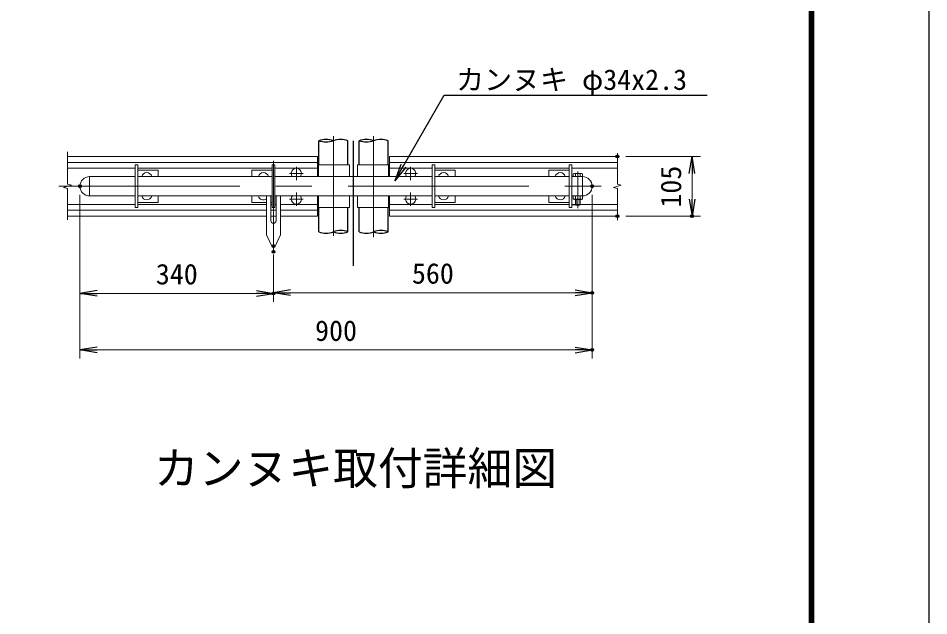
# Model space of a CAD drawing. Units: millimetres, scale not verified, with parts at other scales. Extents: x -6300 to 6300, y -4455 to 4455.
# Drawn here: x 3100 to 6300, y 259 to 2357 of the extents above; entities that cross this region are included whole.
import ezdxf
from ezdxf.enums import TextEntityAlignment as Align

# ---------------------------------------------------------------- set-up
doc = ezdxf.new("R2010")
doc.units = ezdxf.units.MM
doc.header["$LTSCALE"] = 20
doc.header["$PDMODE"] = 32
doc.header["$PDSIZE"] = 10
doc.linetypes.add('USER1', pattern=[50.8, 31.75, -6.35, 6.35, -6.35])
for name, color, linetype, lineweight in [('0-0_D-TTL-TXT', 7, 'Continuous', 25), ('0-1_D-STR-TXT', 7, 'Continuous', 25), ('0-2_D-STR3', 3, 'Continuous', 13), ('0-3_D-STR1', 1, 'Continuous', 25), ('0-4_D-BMK', 2, 'USER1', 13), ('0-9_D-STR-DIM', 7, 'Continuous', 13), ('0-F_7詳細', 7, 'Continuous', 25), ('1-0_D-TTL', 7, 'Continuous', 25)]:
    doc.layers.add(name, color=color, linetype=linetype, lineweight=lineweight)
doc.layers.add('0-A_0', color=7, linetype='Continuous')
doc.layers.add('0-B_Defpoints', color=7, linetype='Continuous')
doc.styles.add('ＭＳ ゴシック', font='')
doc.styles.get('ＭＳ ゴシック').set_extended_font_data('MS Gothic')

# ---------------------------------------------------------------- blocks, each defined once
blk = doc.blocks.new('_Open')
at = {"layer": '0-A_0'}
blk.add_line((-20, 3.333), (0, 0), dxfattribs=at)
blk.add_lwpolyline([(-20, -3.333), (0, 0), (-20, 0)], dxfattribs=at)
blk = doc.blocks.new('MLeader10')
at = {"layer": '0-9_D-STR-DIM', "lineweight": 25}
blk.add_line((4462.04, 1833.45), (4423.38, 1786.49), dxfattribs=at)
for points in [[(4453.38, 1838.45), (4596.61, 2086.54), (5510.12, 2086.54), (5520.92, 2086.54)], [(4444.72, 1843.45), (4423.38, 1786.49), (4453.38, 1838.45)]]:
    blk.add_lwpolyline(points, dxfattribs=at)

msp = doc.modelspace()

# ---------------------------------------------------------------- linework, layer by layer
at = {"layer": '0-2_D-STR3'}
for p, q in [((4151.29, 1871.91), (3272.63, 1871.91)), ((4151.29, 1871.91), (4151.29, 1800.91)), ((4404.89, 1871.91), (5205.43, 1871.91)), ((4404.89, 1871.91), (4404.89, 1800.91)), ((4151.29, 1850.91), (3272.63, 1850.91)), ((3511.29, 1830.91), (3272.63, 1830.91)), ((3511.29, 1691.91), (3511.29, 1841.91)), ((3511.29, 1841.91), (3520.29, 1841.91)), ((3520.29, 1691.91), (3520.29, 1841.91)), ((3992.29, 1830.91), (3520.29, 1830.91)), ((3992.29, 1691.91), (3992.29, 1841.91)), ((4001.29, 1841.91), (3992.29, 1841.91)), ((4001.29, 1691.91), (4001.29, 1841.91)), ((4151.29, 1830.91), (4001.29, 1830.91)), ((4263.69, 1841.91), (4151.29, 1841.91)), ((4154.78, 1841.91), (4154.78, 1800.91)), ((4263.69, 1841.91), (4263.69, 1800.91)), ((4292.49, 1841.91), (4292.49, 1800.91)), ((4292.49, 1841.91), (4404.89, 1841.91)), ((4401.39, 1841.91), (4401.39, 1800.91)), ((4404.89, 1850.91), (5205.43, 1850.91)), ((4404.89, 1830.91), (4554.89, 1830.91)), ((4554.89, 1691.91), (4554.89, 1841.91)), ((4554.89, 1841.91), (4563.89, 1841.91)), ((4563.89, 1691.91), (4563.89, 1841.91)), ((4563.89, 1830.91), (5035.89, 1830.91)), ((5035.89, 1691.91), (5035.89, 1841.91)), ((5044.89, 1841.91), (5035.89, 1841.91)), ((5044.89, 1691.91), (5044.89, 1841.91)), ((5044.89, 1830.91), (5205.43, 1830.91)), ((3511.29, 1800.91), (3350.79, 1800.91)), ((3350.79, 1800.91), (3350.79, 1732.91)), ((3350.79, 1800.91), (3350.79, 1732.91)), ((3520.29, 1823.91), (3591.29, 1823.91)), ((3992.29, 1800.91), (3520.29, 1800.91)), ((3591.29, 1800.91), (3591.29, 1823.91)), ((3921.29, 1800.91), (3921.29, 1823.91)), ((3992.29, 1823.91), (3921.29, 1823.91)), ((4554.89, 1800.91), (4001.29, 1800.91)), ((4563.89, 1823.91), (4634.89, 1823.91)), ((5035.89, 1800.91), (4563.89, 1800.91)), ((4634.89, 1800.91), (4634.89, 1823.91)), ((4964.89, 1800.91), (4964.89, 1823.91)), ((5035.89, 1823.91), (4964.89, 1823.91)), ((5082.79, 1800.91), (5044.89, 1800.91)), ((5050.59, 1810.31), (5050.59, 1800.91)), ((5078.91, 1811.91), (5054.39, 1811.91)), ((5058.79, 1810.31), (5058.79, 1800.91)), ((5074.79, 1810.31), (5074.79, 1800.91)), ((5082.79, 1800.91), (5082.79, 1732.91)), ((5082.99, 1810.31), (5082.99, 1800.91)), ((3511.29, 1732.91), (3350.79, 1732.91)), ((3992.29, 1732.91), (3520.29, 1732.91)), ((3591.29, 1709.91), (3591.29, 1732.91)), ((3921.29, 1709.91), (3921.29, 1732.91)), ((3971.79, 1732.91), (3971.79, 1596.91)), ((3987.79, 1732.91), (3987.79, 1645.91)), ((4554.89, 1732.91), (4001.29, 1732.91)), ((4005.79, 1732.91), (4005.79, 1645.91)), ((4021.79, 1732.91), (4021.79, 1596.91)), ((4151.29, 1732.91), (4151.29, 1661.91)), ((4154.78, 1732.91), (4154.78, 1691.91)), ((4263.69, 1732.91), (4263.69, 1691.91)), ((4292.49, 1732.91), (4292.49, 1691.91)), ((4401.39, 1732.91), (4401.39, 1691.91)), ((4404.89, 1732.91), (4404.89, 1661.91)), ((5035.89, 1732.91), (4563.89, 1732.91)), ((4634.89, 1709.91), (4634.89, 1732.91)), ((5082.79, 1732.91), (5044.89, 1732.91)), ((5050.59, 1732.91), (5050.59, 1721.51)), ((5058.79, 1732.91), (5058.79, 1721.51)), ((5074.79, 1732.91), (5074.79, 1721.51)), ((5082.99, 1732.91), (5082.99, 1721.51)), ((3511.29, 1702.91), (3272.63, 1702.91)), ((3520.29, 1709.91), (3591.29, 1709.91)), ((3971.79, 1702.91), (3520.29, 1702.91)), ((3971.79, 1709.91), (3921.29, 1709.91)), ((3992.29, 1709.91), (3987.79, 1709.91)), ((3992.29, 1702.91), (3987.79, 1702.91)), ((4005.79, 1702.91), (4001.29, 1702.91)), ((4151.29, 1702.91), (4021.79, 1702.91)), ((4404.89, 1702.91), (4554.89, 1702.91)), ((4563.89, 1709.91), (4634.89, 1709.91)), ((4563.89, 1702.91), (5035.89, 1702.91)), ((5082.99, 1721.51), (5050.59, 1721.51)), ((5079.65, 1719.91), (5054.48, 1719.91)), ((5058.79, 1719.91), (5058.79, 1702.51)), ((5060.39, 1700.91), (5058.79, 1702.51)), ((5074.79, 1702.51), (5058.79, 1702.51)), ((5060.39, 1719.91), (5060.39, 1700.91)), ((5073.19, 1700.91), (5060.39, 1700.91)), ((5073.19, 1719.91), (5073.19, 1700.91)), ((5073.19, 1700.91), (5074.79, 1702.51)), ((5074.79, 1719.91), (5074.79, 1702.51)), ((5074.79, 1702.91), (5205.43, 1702.91)), ((3971.79, 1682.91), (3272.63, 1682.91)), ((3511.29, 1691.91), (3520.29, 1691.91)), ((4005.79, 1682.91), (3987.79, 1682.91)), ((4001.29, 1691.91), (3992.29, 1691.91)), ((4151.29, 1682.91), (4021.79, 1682.91)), ((4263.69, 1691.91), (4151.29, 1691.91)), ((4292.49, 1691.91), (4404.89, 1691.91)), ((4404.89, 1682.91), (5205.43, 1682.91)), ((4554.89, 1691.91), (4563.89, 1691.91)), ((5044.89, 1691.91), (5035.89, 1691.91)), ((3971.79, 1661.91), (3272.63, 1661.91)), ((4005.79, 1661.91), (3987.79, 1661.91)), ((4151.29, 1661.91), (4021.79, 1661.91)), ((4404.89, 1661.91), (5205.43, 1661.91)), ((4002.79, 1556.91), (4021.79, 1596.91))]:
    msp.add_line(p, q, dxfattribs=at)
for points in [[(3272.63, 1887.25), (3272.63, 1774.41), (3286.62, 1770.66), (3258.63, 1763.16), (3272.63, 1759.41), (3272.63, 1648.9)], [(5205.43, 1883.63), (5205.43, 1774.41), (5219.43, 1770.66), (5191.44, 1763.16), (5205.43, 1759.41), (5205.43, 1647.63)], [(5035.89, 1709.91), (4964.89, 1709.91), (4964.89, 1732.91)], [(4002.79, 1556.91), (3990.79, 1556.91), (3971.79, 1596.91)]]:
    msp.add_lwpolyline(points, dxfattribs=at)
for centre, radius, start, end in [((4077.29, 1811.91), 18, 322.33011, 217.66989), ((4478.89, 1811.91), 18, 322.33011, 217.66989), ((3350.79, 1766.91), 34, 90, 270), ((3551.29, 1796.91), 18, 12.83959, 167.16041), ((3961.29, 1796.91), 18, 12.83959, 167.16041), ((4594.89, 1796.91), 18, 12.83959, 167.16041), ((5004.89, 1796.91), 18, 12.83959, 167.16041), ((5054.69, 1805.89), 6.03, 47.18249, 132.81751), ((5066.79, 1791.11), 20.8, 67.38014, 112.61986), ((5078.89, 1805.86), 6.05, 47.363, 132.637), ((5082.79, 1766.91), 34, 270, 90), ((3551.29, 1736.91), 18, 192.83959, 347.16041), ((3961.29, 1736.91), 18, 192.83959, 305.68533), ((4077.29, 1721.91), 18, 137.03672, 37.66989), ((4478.89, 1721.91), 18, 142.33011, 37.66989), ((4594.89, 1736.91), 18, 192.83959, 347.16041), ((5004.89, 1736.91), 18, 192.83959, 347.16041), ((5054.69, 1725.95), 6.04, 227.28053, 312.71947), ((5066.79, 1740.71), 20.8, 247.38014, 292.61986), ((5078.89, 1725.78), 5.92, 226.1605, 313.8395), ((3996.79, 1645.91), 9, 180, 0)]:
    msp.add_arc(centre, radius, start, end, dxfattribs=at)
at = {"layer": '0-3_D-STR1'}
for p, q in [((4156.49, 1841.91), (4156.49, 1926.91)), ((4258.09, 1841.91), (4258.09, 1926.91)), ((4278.09, 1488.05), (4278.09, 1926.91)), ((4298.09, 1841.91), (4298.09, 1926.91)), ((4399.69, 1841.91), (4399.69, 1926.91)), ((4156.49, 1606.91), (4156.49, 1691.91)), ((4258.09, 1606.91), (4258.09, 1691.91)), ((4298.09, 1606.91), (4298.09, 1691.91)), ((4399.69, 1606.91), (4399.69, 1691.91))]:
    msp.add_line(p, q, dxfattribs=at)
for centre, start, end in [((4181.89, 1855.44), 70.43583, 109.56417), ((4181.89, 1998.38), 250.43583, 289.56417), ((4232.69, 1855.44), 70.43583, 109.56417), ((4323.49, 1855.44), 70.43583, 109.56417), ((4323.49, 1998.38), 250.43583, 289.56417), ((4374.29, 1855.44), 70.43583, 109.56417), ((4181.89, 1678.38), 250.43583, 289.56417), ((4232.69, 1535.44), 70.43583, 109.56417), ((4232.69, 1678.38), 250.43583, 289.56417), ((4323.49, 1678.38), 250.43583, 289.56417), ((4374.29, 1535.44), 70.43583, 109.56417), ((4374.29, 1678.38), 250.43583, 289.56417)]:
    msp.add_arc(centre, 75.85, start, end, dxfattribs=at)
at = {"layer": '0-4_D-BMK'}
for p, q in [((4207.29, 1942.87), (4207.29, 1592.37)), ((4348.89, 1943.38), (4348.89, 1587.73)), ((3996.79, 1856.02), (3996.79, 1536.53)), ((4077.29, 1835.6), (4077.29, 1788.22)), ((4478.89, 1835.6), (4478.89, 1788.22)), ((4100.98, 1811.91), (4053.6, 1811.91)), ((4455.2, 1811.91), (4502.58, 1811.91)), ((5066.79, 1818.4), (5066.79, 1690.53)), ((3243.07, 1766.91), (5241.77, 1766.91)), ((4077.29, 1745.6), (4077.29, 1698.22)), ((4478.89, 1745.6), (4478.89, 1698.22)), ((4100.98, 1721.91), (4053.6, 1721.91)), ((4455.2, 1721.91), (4502.58, 1721.91))]:
    msp.add_line(p, q, dxfattribs=at)
at = {"layer": '0-9_D-STR-DIM'}
for p, q in [((5235.43, 1871.91), (5498.07, 1871.91)), ((5468.07, 1811.91), (5468.07, 1721.91)), ((3316.79, 1736.91), (3316.79, 1162.13)), ((3316.79, 1736.91), (3316.79, 1360.66)), ((5116.79, 1736.91), (5116.79, 1363.16)), ((5116.79, 1736.91), (5116.79, 1162.13)), ((5235.43, 1661.91), (5498.07, 1661.91)), ((3996.79, 1526.91), (3996.79, 1363.16)), ((3996.79, 1506.53), (3996.79, 1360.66)), ((3376.79, 1390.66), (3936.79, 1390.66)), ((4056.79, 1393.16), (5056.79, 1393.16)), ((3376.79, 1192.13), (5056.79, 1192.13))]:
    msp.add_line(p, q, dxfattribs=at)
at = {"layer": '0-B_Defpoints'}
for p in [(5205.43, 1871.91), (3316.79, 1766.91), (3316.79, 1766.91), (5116.79, 1766.91), (5116.79, 1766.91), (5205.43, 1661.91), (5468.07, 1661.91), (3996.79, 1556.91), (3996.79, 1536.53), (3996.79, 1390.66), (5116.79, 1393.16), (5116.79, 1192.13)]:
    msp.add_point(p, dxfattribs=at)
at = {"layer": '0-F_7詳細'}
msp.add_line((5044.89, 1702.91), (5058.79, 1702.91), dxfattribs=at)
at = {"layer": '1-0_D-TTL', "color": 2}
msp.add_lwpolyline([(-6300, 4455), (6300, 4455), (6300, -4455), (-6300, -4455)], close=True, dxfattribs=at)
at = {"layer": '1-0_D-TTL'}
for points in [[(-5895, 4125), (5895, 4125), (5895, -4125), (-5895, -4125)], [(-5891.25, 4121.25), (5891.25, 4121.25), (5891.25, -4121.25), (-5891.25, -4121.25)], [(-5887.5, 4117.5), (5887.5, 4117.5), (5887.5, -4117.5), (-5887.5, -4117.5)], [(-5883.75, 4113.75), (5883.75, 4113.75), (5883.75, -4113.75), (-5883.75, -4113.75)], [(-5880, 4110), (5880, 4110), (5880, -4110), (-5880, -4110)]]:
    msp.add_lwpolyline(points, close=True, dxfattribs=at)

# ---------------------------------------------------------------- block references
at = {"layer": '0-9_D-STR-DIM'}
msp.add_blockref('MLeader10', (0, 0), dxfattribs=at)
at = {"layer": '0-9_D-STR-DIM', "xscale": 3, "yscale": 3}
for p, rotation in [((5468.07, 1871.91), 90), ((5468.07, 1661.91), 270), ((3316.79, 1390.66), 180), ((3996.79, 1393.16), 180), ((3316.79, 1192.13), 180)]:
    msp.add_blockref('_Open', p, dxfattribs=dict(at, rotation=rotation))
for p in [(3996.79, 1390.66), (5116.79, 1393.16), (5116.79, 1192.13)]:
    msp.add_blockref('_Open', p, dxfattribs=at)

# ---------------------------------------------------------------- texts
at = {"layer": '0-0_D-TTL-TXT', "style": 'ＭＳ ゴシック'}
msp.add_text('カンヌキ取付詳細図', height=115.4, dxfattribs=at).set_placement((3576.75, 684.68), align=Align.BOTTOM_LEFT)
at = {"layer": '0-1_D-STR-TXT', "style": 'ＭＳ ゴシック'}
msp.add_text('カンヌキ φ34x2.3', height=72.14, dxfattribs=at).set_placement((4638.63, 2083.63), align=Align.BOTTOM_LEFT)
at = {"layer": '0-9_D-STR-DIM', "style": 'ＭＳ ゴシック'}
msp.add_text('105', height=72.14, rotation=90, dxfattribs=at).set_placement((5451.31, 1691.91), align=Align.BOTTOM_LEFT)
for s, p in [('340', (3583.47, 1400.78)), ('560', (4483.47, 1403.28)), ('900', (4143.1, 1202.25))]:
    msp.add_text(s, height=72.14, dxfattribs=at).set_placement(p, align=Align.BOTTOM_LEFT)

doc.saveas('drawing.dxf')
